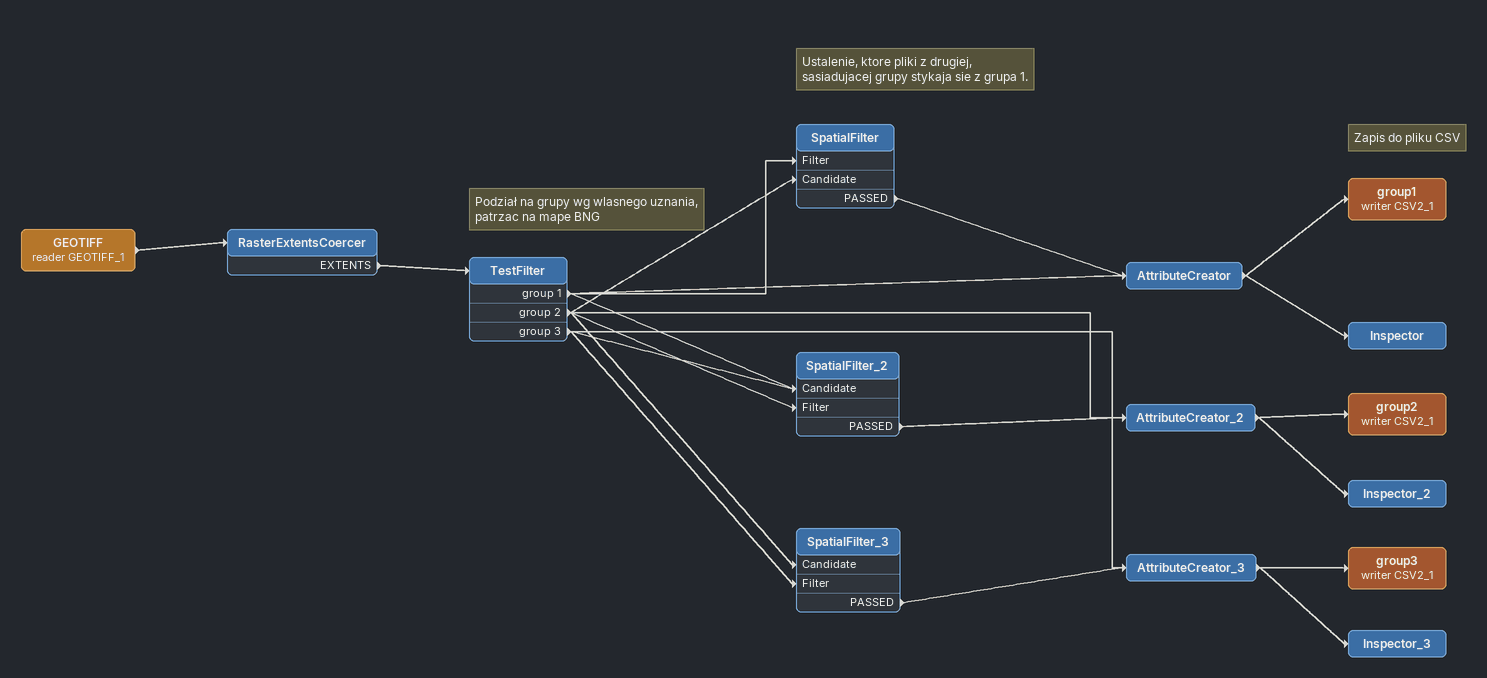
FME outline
GEOTIFF (reader GEOTIFF_1)
    -> RasterExtentsCoercer
RasterExtentsCoercer
    EXTENTS -> TestFilter
Note: Podział na grupy wg wlasnego uznania, patrzac na mape BNG
TestFilter
    group 1 -> AttributeCreator
    group 1 -> SpatialFilter [Filter]
    group 1 -> SpatialFilter_2 [Candidate]
    group 2 -> SpatialFilter [Candidate]
    group 2 -> AttributeCreator_2
    group 2 -> SpatialFilter_2 [Filter]
    group 2 -> SpatialFilter_3 [Candidate]
    group 3 -> SpatialFilter_3 [Filter]
    group 3 -> AttributeCreator_3
    group 3 -> SpatialFilter_2 [Candidate]
Note: Ustalenie, ktore pliki z drugiej, sasiadujacej grupy stykaja sie z grupa 1.
SpatialFilter
    PASSED -> AttributeCreator
AttributeCreator
    -> group1 (writer CSV2_1)
    -> Inspector
Note: Zapis do pliku CSV
group1 (writer CSV2_1)
Inspector
SpatialFilter_2
    PASSED -> AttributeCreator_2
AttributeCreator_2
    -> group2 (writer CSV2_1)
    -> Inspector_2
group2 (writer CSV2_1)
Inspector_2
SpatialFilter_3
    PASSED -> AttributeCreator_3
AttributeCreator_3
    -> group3 (writer CSV2_1)
    -> Inspector_3
group3 (writer CSV2_1)
Inspector_3
